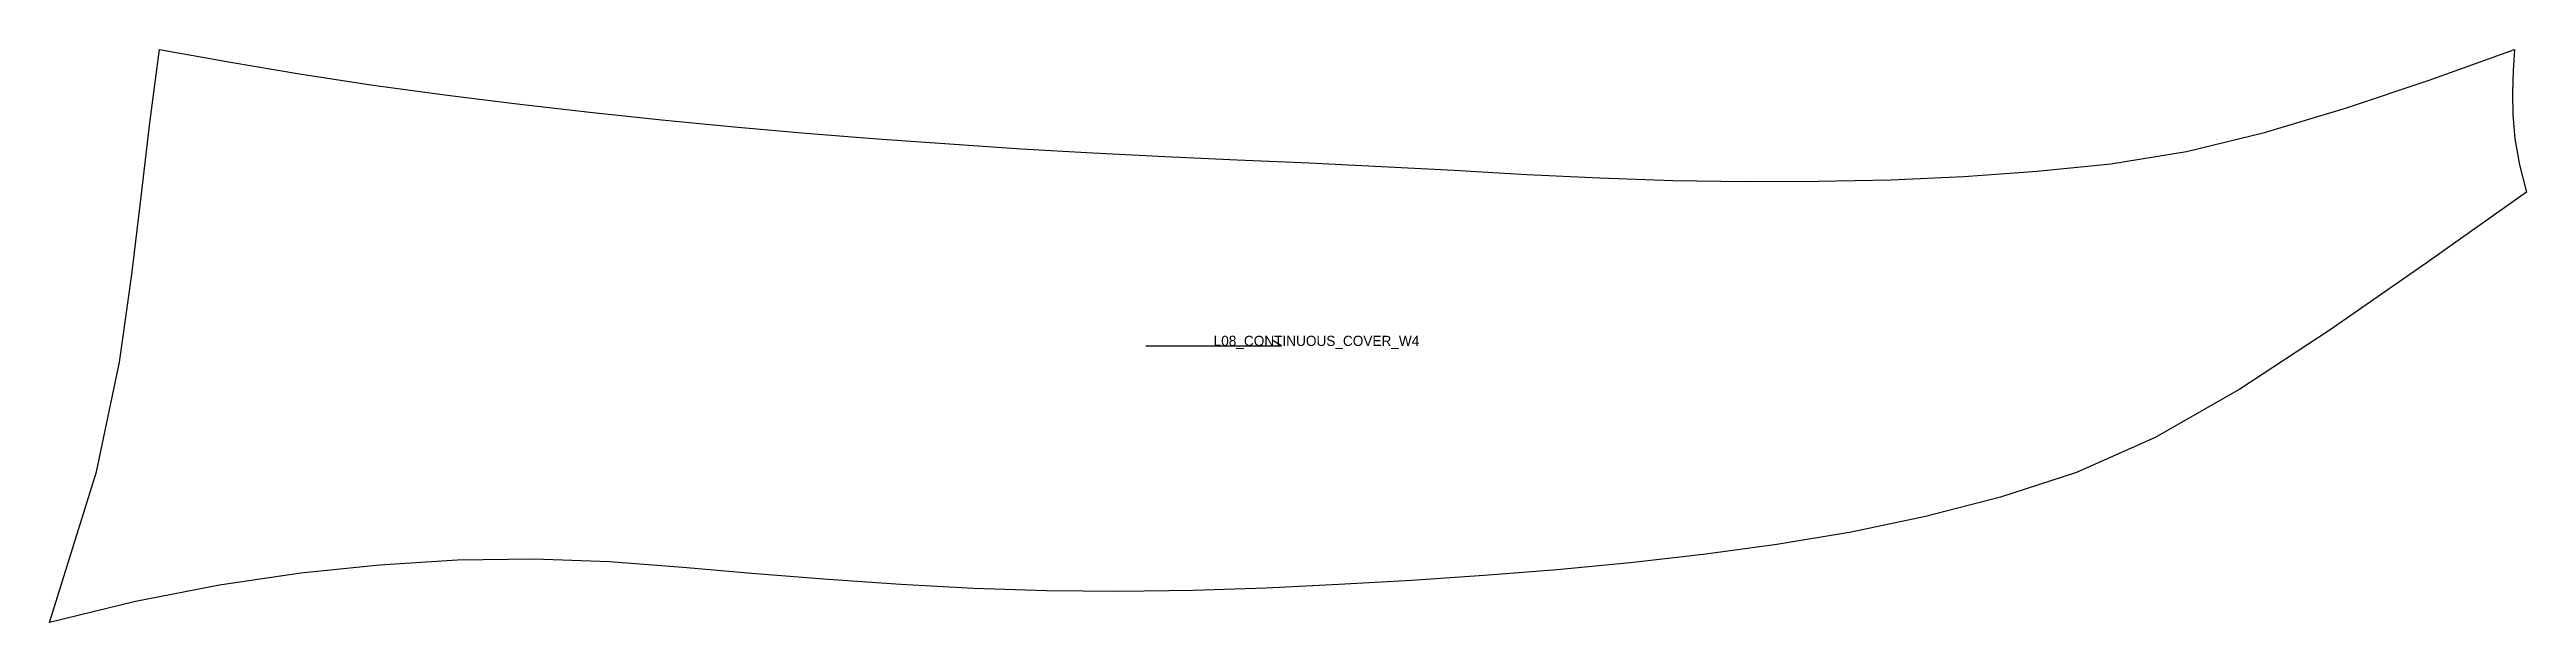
# Model space of a CAD drawing. Header units: millimetres. Extents: x -65 to 1396, y -338 to 0.
import ezdxf

# ---------------------------------------------------------------- set-up
doc = ezdxf.new("R2010")
doc.units = ezdxf.units.MM
for name, color, linetype in [('CUT', 1, 'Continuous'), ('GRAIN', 3, 'Continuous'), ('LABEL', 7, 'Continuous'), ('SEW', 5, 'Continuous')]:
    doc.layers.add(name, color=color, linetype=linetype)

msp = doc.modelspace()

# ---------------------------------------------------------------- linework, layer by layer
at = {"layer": 'CUT'}
msp.add_lwpolyline([(0, 0), (41.9, -7.4), (83.8, -14.5), (126, -21), (168.3, -26.8), (211, -32.1), (253.8, -37), (296.4, -41.4), (338.9, -45.6), (381.2, -49.3), (423.6, -52.7), (465.9, -55.7), (508.2, -58.6), (550.6, -61), (593.1, -63.1), (635.6, -65), (678.2, -66.8), (720.8, -68.9), (763.6, -71.2), (806.6, -73.6), (849.6, -75.7), (892.6, -77.2), (935.5, -77.8), (978.3, -77.7), (1021.2, -76.8), (1064.2, -74.9), (1107.4, -71.8), (1151, -67.4), (1195.5, -60.1), (1241.6, -48.9), (1289.4, -34.6), (1338.7, -18), (1389, 0), (1388.3, -12.5), (1387.9, -25.3), (1388.1, -38.6), (1389.2, -52.7), (1392, -68), (1396.1, -84.1), (1336.9, -125.9), (1280.4, -165.2), (1227, -200.2), (1177.1, -228.8), (1130.7, -249.4), (1085.9, -263.9), (1041.6, -275.4), (997.7, -284.6), (954, -291.8), (910.6, -297.7), (867.4, -302.7), (824.3, -306.8), (781.3, -310.2), (738.5, -313.1), (695.6, -315.5), (652.8, -317.6), (609.7, -319), (566.5, -319.6), (523.3, -319.2), (480.1, -317.9), (437.3, -315.5), (394.5, -312.5), (351.7, -309.1), (308.8, -305.5), (265.4, -302.2), (221, -300.5), (175.8, -301.1), (129.8, -304.1), (83.4, -308.8), (35.5, -315.9), (-14.1, -325.6), (-64.8, -337.9), (-37.1, -249), (-23.6, -184.3), (-16.3, -132.6), (-10.8, -86.9), (-5.6, -43.2), (0, 0)], close=True, dxfattribs=at)
at = {"layer": 'GRAIN'}
for p, q in [((581.8, -174.8), (661.8, -174.8)), ((661.8, -174.8), (656.8, -171.8))]:
    msp.add_line(p, q, dxfattribs=at)
at = {"layer": 'SEW'}
msp.add_lwpolyline([(0, 0), (41.9, -7.4), (83.8, -14.5), (126, -21), (168.3, -26.8), (211, -32.1), (253.8, -37), (296.4, -41.4), (338.9, -45.6), (381.2, -49.3), (423.6, -52.7), (465.9, -55.7), (508.2, -58.6), (550.6, -61), (593.1, -63.1), (635.6, -65), (678.2, -66.8), (720.8, -68.9), (763.6, -71.2), (806.6, -73.6), (849.6, -75.7), (892.6, -77.2), (935.5, -77.8), (978.3, -77.7), (1021.2, -76.8), (1064.2, -74.9), (1107.4, -71.8), (1151, -67.4), (1195.5, -60.1), (1241.6, -48.9), (1289.4, -34.6), (1338.7, -18), (1389, 0), (1388.3, -12.5), (1387.9, -25.3), (1388.1, -38.6), (1389.2, -52.7), (1392, -68), (1396.1, -84.1), (1336.9, -125.9), (1280.4, -165.2), (1227, -200.2), (1177.1, -228.8), (1130.7, -249.4), (1085.9, -263.9), (1041.6, -275.4), (997.7, -284.6), (954, -291.8), (910.6, -297.7), (867.4, -302.7), (824.3, -306.8), (781.3, -310.2), (738.5, -313.1), (695.6, -315.5), (652.8, -317.6), (609.7, -319), (566.5, -319.6), (523.3, -319.2), (480.1, -317.9), (437.3, -315.5), (394.5, -312.5), (351.7, -309.1), (308.8, -305.5), (265.4, -302.2), (221, -300.5), (175.8, -301.1), (129.8, -304.1), (83.4, -308.8), (35.5, -315.9), (-14.1, -325.6), (-64.8, -337.9), (-37.1, -249), (-23.6, -184.3), (-16.3, -132.6), (-10.8, -86.9), (-5.6, -43.2)], close=True, dxfattribs=at)

# ---------------------------------------------------------------- texts
at = {"layer": 'LABEL'}
msp.add_text('L08_CONTINUOUS_COVER_W4', height=6, dxfattribs=at).set_placement((621.8, -174.8))

doc.saveas('drawing.dxf')
